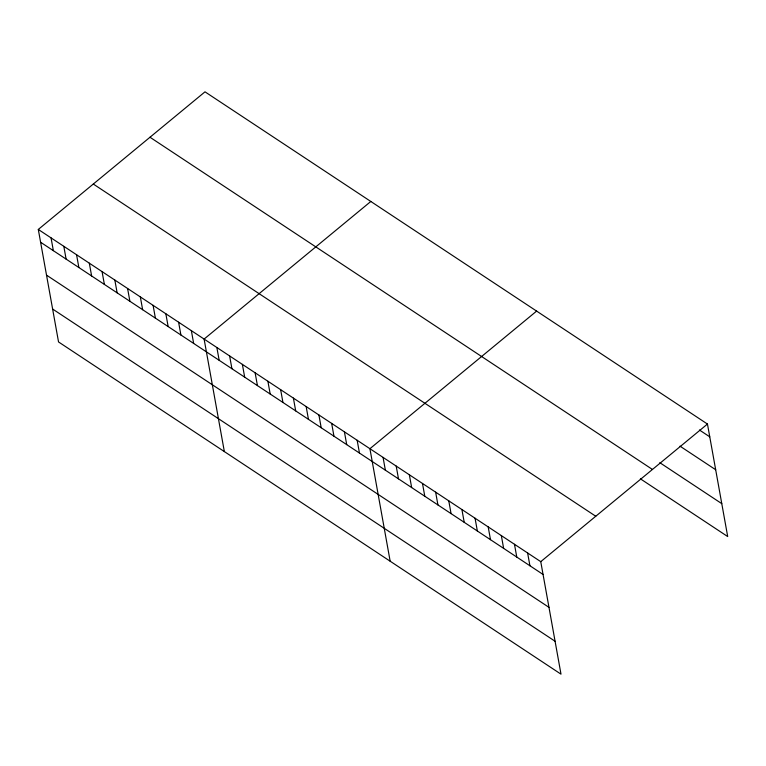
<?xml version="1.0" encoding="UTF-8"?>
<svg xmlns="http://www.w3.org/2000/svg" width="766" height="766" viewBox="0 0 766 766"><rect width="100%" height="100%" fill="white"/><g stroke="black" fill="none" stroke-linecap="round" stroke-linejoin="round"><path stroke-width="1.15" d="M38.3 229.446L540.758 561.66L560.999 674.166L58.542 341.952L38.3 229.446L205.001 91.834L707.458 424.048L727.7 536.554L640.405 478.836M370.811 201.468L204.11 339.079L224.352 451.586M536.621 311.092L369.921 448.713L390.162 561.21M540.758 561.66L707.458 424.048M699.435 430.004L709.756 436.831M680.007 446.157L715.683 469.74M659.823 462.683L721.783 503.645M149.992 137.248L652.45 469.462M93.308 184.041L595.766 516.246M40.598 242.238L543.056 574.443M46.525 275.138L548.983 607.352M52.624 309.043L555.082 641.257M527.621 552.975L529.919 565.758M514.474 544.281L516.772 557.064M501.337 535.597L503.635 548.379M488.191 526.903L490.499 539.695M475.054 518.218L477.352 531.001M461.908 509.524L464.215 522.316M448.771 500.84L451.069 513.622M435.634 492.155L437.932 504.938M422.487 483.461L424.785 496.253M409.35 474.776L411.648 487.559M396.204 466.082L398.502 478.874M383.067 457.398L385.365 470.18M357.167 440.278L359.465 453.06M344.413 431.842L346.711 444.625M331.659 423.406L333.957 436.199M318.905 414.981L321.203 427.763M306.151 406.545L308.449 419.328M293.397 398.109L295.695 410.892M280.643 389.674L282.941 402.466M267.889 381.248L270.187 394.03M255.126 372.812L257.433 385.595M242.372 364.377L244.68 377.159M229.618 355.941L231.926 368.733M216.864 347.515L219.162 360.298M191.356 330.644L193.654 343.436M178.602 322.208L180.9 335.001M165.849 313.782L168.147 326.565M153.095 305.347L155.393 318.129M140.341 296.911L142.639 309.703M127.587 288.485L129.885 301.268M114.833 280.05L117.131 292.832M102.069 271.614L104.377 284.397M89.316 263.178L91.623 275.971M76.562 254.752L78.869 267.535M63.808 246.317L66.106 259.1M51.054 237.881L53.352 250.664"/></g></svg>
